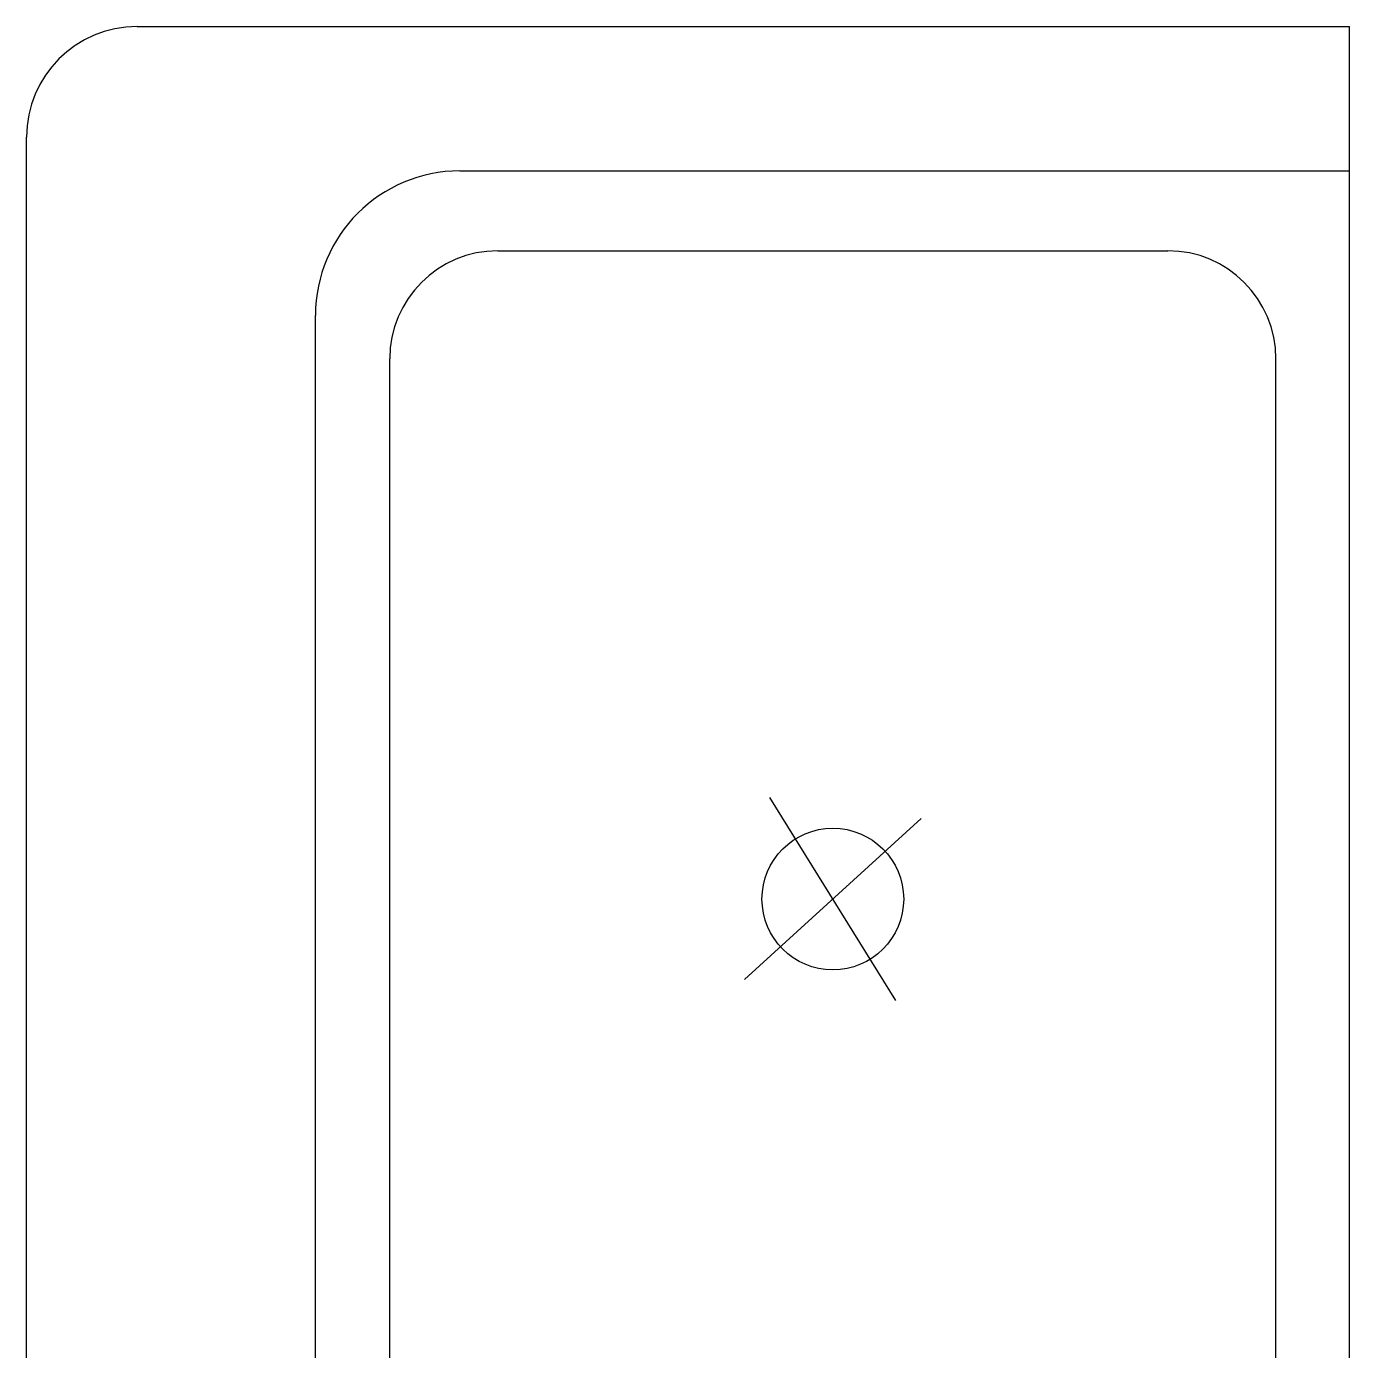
# Model space of a CAD drawing. Header units: inches. Extents: x 105.6 to 147.4, y 37.5 to 62.2.
# Drawn here: x 120.797 to 121.395, y 42.634 to 43.233 of the extents above; entities that cross this region are included whole.
import ezdxf

# ---------------------------------------------------------------- set-up
doc = ezdxf.new("R2010")
doc.units = ezdxf.units.IN
doc.header["$MEASUREMENT"] = 0
doc.layers.add('Paredes', color=5, linetype='Continuous')

msp = doc.modelspace()

# ---------------------------------------------------------------- linework, layer by layer
at = {"layer": 'Paredes', "color": 1}
for p, q in [((120.84674, 43.23297), (121.19082, 43.23297)), ((121.19082, 43.23297), (121.39462, 43.23297)), ((121.39462, 42.46736), (121.39462, 43.23297)), ((120.79674, 42.46344), (120.79674, 43.18297)), ((120.99261, 43.16768), (121.19082, 43.16768)), ((121.19082, 43.16768), (121.39462, 43.16768)), ((121.00973, 43.13157), (121.19082, 43.13157)), ((121.19082, 43.13157), (121.31253, 43.13157)), ((120.92732, 42.56113), (120.92732, 43.10239)), ((120.96089, 42.57335), (120.96089, 43.08273)), ((121.36137, 42.48105), (121.36137, 43.08273)), ((121.18959, 42.79263), (121.13267, 42.88443)), ((121.12127, 42.80209), (121.20099, 42.87497))]:
    msp.add_line(p, q, dxfattribs=at)
msp.add_circle((121.16113, 42.83853), 0.03202, dxfattribs=at)
for centre, radius, start, end in [((120.84674, 43.18297), 0.05, 90, 180), ((120.99261, 43.10239), 0.06529, 90, 180), ((121.00973, 43.08273), 0.04884, 90, 180), ((121.31253, 43.08273), 0.04884, 0, 90)]:
    msp.add_arc(centre, radius, start, end, dxfattribs=at)

doc.saveas('drawing.dxf')
